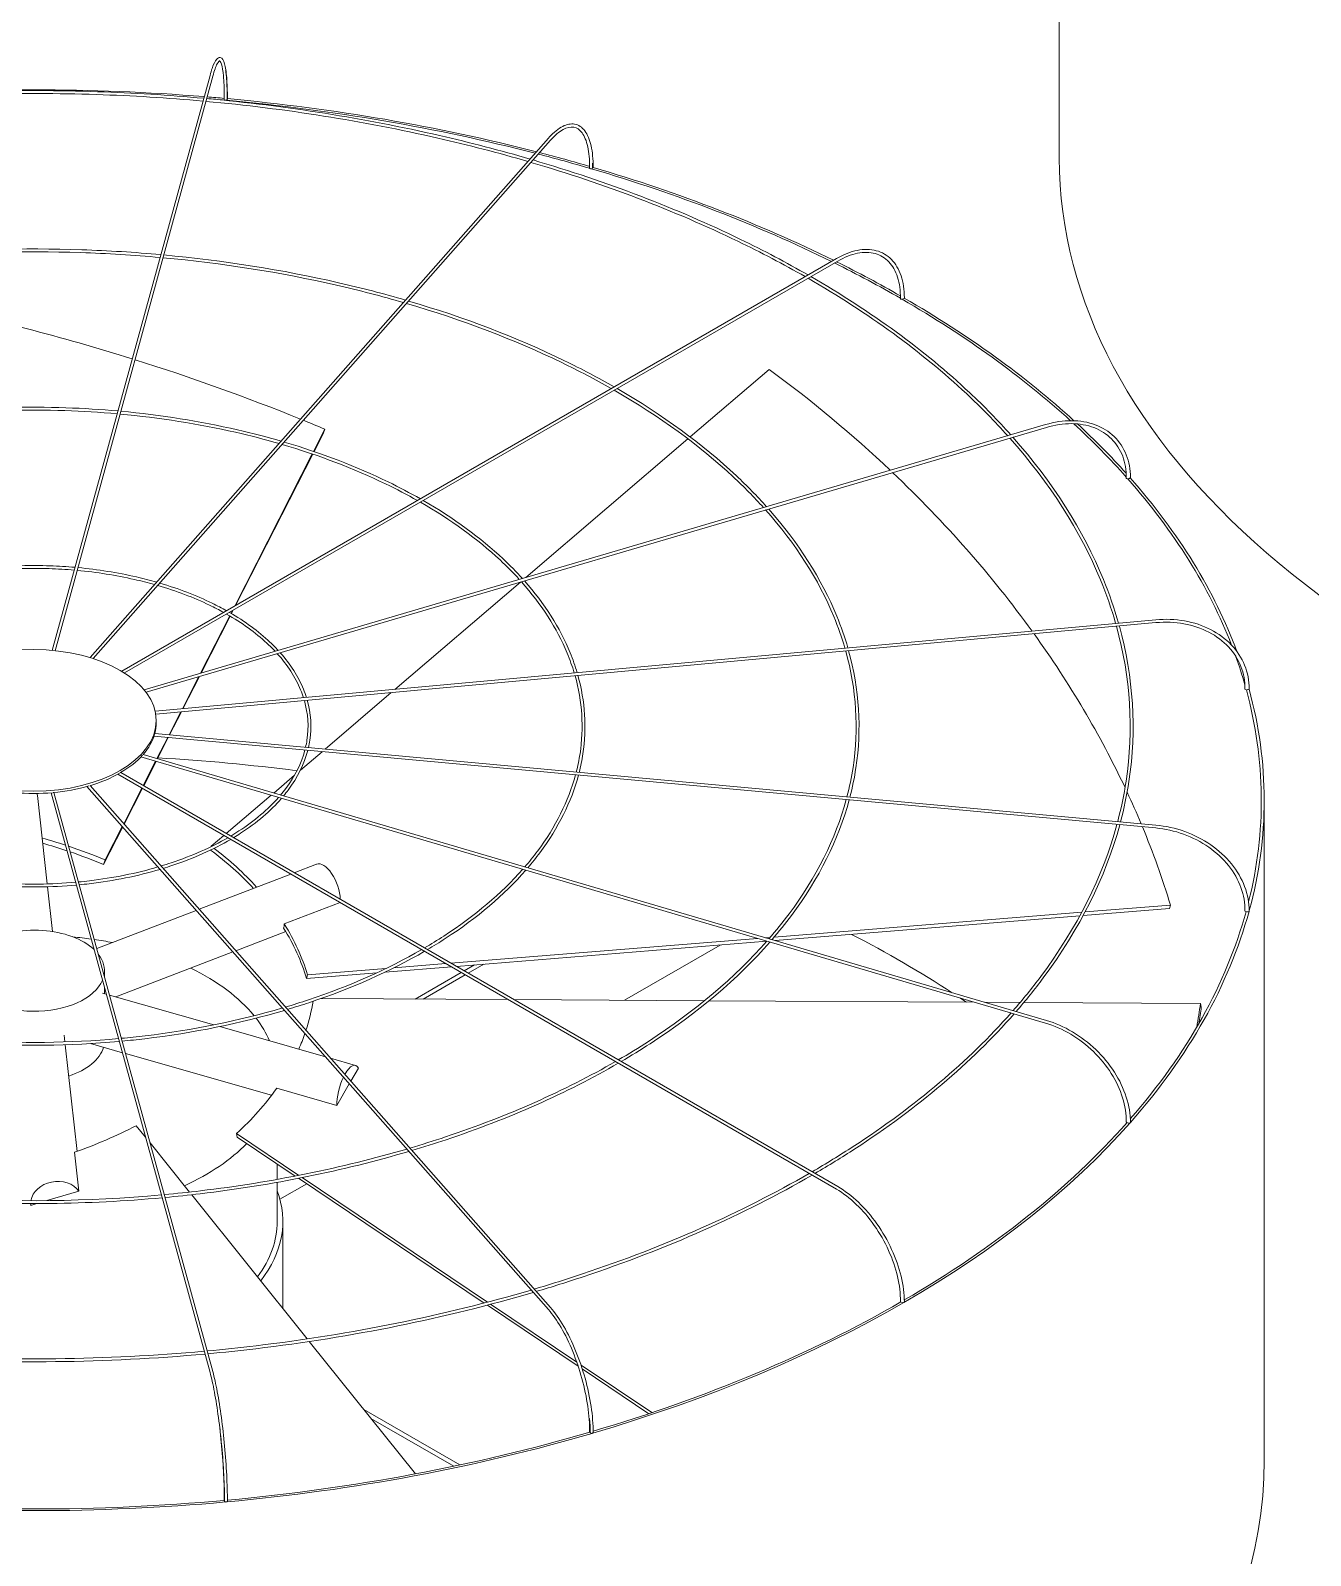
# Model space of a CAD drawing. Header units: millimetres. Extents: x -312439 to 477422, y -331570 to 212570.
# Drawn here: x 397963.4 to 398236.3, y 104924.5 to 105249.5 of the extents above; entities that cross this region are included whole.
import ezdxf

# ---------------------------------------------------------------- set-up
doc = ezdxf.new("R2010")
doc.units = ezdxf.units.MM

msp = doc.modelspace()

# ---------------------------------------------------------------- linework, layer by layer
at = {"color": 3, "linetype": 'Continuous', "lineweight": 0, "extrusion": (0, 0.816497, 0.57735)}
for p, q in [((398182.731, 105222.265), (398182.731, 105363.005)), ((398226.407, 104944.69), (398226.407, 105085.43))]:
    msp.add_line(p, q, dxfattribs=at)
at = {"color": 0, "linetype": 'Continuous', "lineweight": 0, "extrusion": (0, 0.816497, 0.57735)}
for p, q in [((398001.669, 105239.907), (397968.048, 105117.35)), ((398002.26, 105239.745), (397968.667, 105117.29)), ((398073.809, 105226.508), (397976.127, 105115.824)), ((398074.268, 105226.103), (397976.768, 105115.625)), ((398135.195, 105200.854), (397982.878, 105112.913)), ((398135.501, 105200.323), (397983.469, 105112.547)), ((398120.905, 105177.251), (398104.046, 105162.847)), ((397987.639, 105108.954), (398179.805, 105165.485)), ((397988.047, 105108.436), (398179.978, 105164.897)), ((398023.756, 105159.77), (398026.175, 105164.51)), ((398025.804, 105163.544), (398023.861, 105159.734)), ((398025.804, 105163.544), (398026.175, 105164.51)), ((398103.57, 105162.439), (398068.975, 105132.881)), ((398006.94, 105126.806), (398023.475, 105159.219)), ((398023.58, 105159.183), (398007.114, 105126.906)), ((398067.835, 105131.908), (398041.085, 105109.053)), ((397989.983, 105104.38), (398203.282, 105123.884)), ((397999.634, 105112.483), (398005.874, 105124.716)), ((398005.968, 105124.66), (397999.778, 105112.526)), ((398006.153, 105125.262), (398006.429, 105125.803)), ((398006.603, 105125.904), (398006.247, 105125.207)), ((398203.338, 105123.275), (397990.097, 105103.775)), ((397995.77, 105104.909), (397999.25, 105111.732)), ((397999.395, 105111.774), (397995.899, 105104.921)), ((398040.279, 105108.364), (398026.194, 105096.33)), ((397992.944, 105099.37), (397995.441, 105104.264)), ((397995.569, 105104.276), (397993.062, 105099.36)), ((397990.2, 105101.941), (397990.2, 105102.441)), ((398203.282, 105079.521), (397989.716, 105099.051)), ((397989.896, 105099.649), (398203.338, 105080.131)), ((397990.353, 105094.291), (397992.645, 105098.783)), ((397992.762, 105098.772), (397990.46, 105094.26)), ((398179.805, 105037.921), (397986.949, 105094.654)), ((398179.978, 105038.508), (397987.409, 105095.157)), ((398025.544, 105095.774), (398020.938, 105091.839)), ((398135.501, 105003.083), (397982.647, 105091.333)), ((397987.434, 105088.569), (397990.07, 105093.736)), ((397990.177, 105093.705), (397987.529, 105088.514)), ((397975.441, 105088.36), (398073.809, 104976.897)), ((397976.092, 105088.548), (398074.268, 104977.303)), ((398135.195, 105002.552), (397982.028, 105090.983)), ((397983.272, 105080.411), (397987.156, 105088.023)), ((397987.25, 105087.968), (397983.35, 105080.323)), ((398019.676, 105090.76), (398015.24, 105086.97)), ((397964.886, 105086.427), (397966.98, 105067.594)), ((397967.786, 105087.01), (398001.669, 104963.499)), ((397968.406, 105087.066), (398002.26, 104963.661)), ((398014.684, 105086.495), (398005.144, 105078.344)), ((397983.051, 105079.736), (397978.969, 105071.734)), ((397979.339, 105072.7), (397982.973, 105079.824)), ((398001.932, 105075.559), (398001.946, 105075.612)), ((398004.65, 105077.922), (398001.946, 105075.612)), ((397978.969, 105071.734), (397979.339, 105072.7)), ((398024.406, 105071.835), (398019.612, 105069.991)), ((398018.877, 105069.708), (397999.348, 105062.196)), ((397967.048, 105066.983), (397968.11, 105057.438)), ((397998.738, 105061.961), (397977.531, 105053.804)), ((398017.512, 105059.059), (398029.401, 105063.632)), ((398206.219, 105062.324), (398187.811, 105060.835)), ((398188.234, 105061.627), (398206.425, 105063.098)), ((398206.219, 105062.324), (398206.425, 105063.098)), ((398121.949, 105056.266), (398187.509, 105061.568)), ((398187.082, 105060.776), (398122.14, 105055.523)), ((398017.81, 105057.453), (398007.152, 105053.353)), ((398053.039, 105050.692), (398118.416, 105055.98)), ((398120.371, 105055.38), (398054.191, 105050.027)), ((398120.118, 105056.118), (398121.082, 105056.196)), ((398006.542, 105053.118), (397981.593, 105043.522)), ((398110.411, 105054.574), (398090.03, 105042.807)), ((397979.157, 105049.094), (397979.157, 105047.876)), ((398022.468, 105048.219), (398039.183, 105049.571)), ((398053.117, 105049.94), (398038.986, 105048.797)), ((398040.846, 105049.706), (398051.965, 105050.605)), ((398058.035, 105050.338), (398055.844, 105049.073)), ((398056.71, 105048.573), (398060.049, 105050.501)), ((397979.157, 105045.56), (397979.157, 105044.217)), ((398037.249, 105048.657), (398022.262, 105047.445)), ((398022.262, 105047.445), (398022.468, 105048.219)), ((398055.231, 105048.719), (398045.421, 105043.055)), ((398047.136, 105043.046), (398056.097, 105048.219)), ((397979.557, 105044.103), (397978.767, 105044.329)), ((398002.465, 105037.559), (397980.246, 105043.906)), ((398065.232, 105042.945), (398025.336, 105043.167)), ((398107.091, 105042.712), (398066.469, 105042.938)), ((398164.605, 105042.392), (398108.052, 105042.707)), ((398174.377, 105042.338), (398166.817, 105042.38)), ((398212.838, 105042.124), (398175.172, 105042.334)), ((398213.002, 105041.363), (398212.838, 105042.124)), ((398026.277, 105030.756), (398003.742, 105037.194)), ((397970.724, 105033.929), (397970.568, 105035.333)), ((397973.319, 105010.584), (397970.792, 105033.319)), ((397982.979, 105031.628), (397976.184, 105033.569)), ((398014.79, 105022.54), (397983.669, 105031.431)), ((398032.698, 105028.922), (398027.369, 105030.444)), ((398033.293, 105028.359), (398031.689, 105025.549)), ((398028.737, 105020.376), (398015.886, 105024.047)), ((398031.368, 105024.987), (398028.737, 105020.376)), ((397987.917, 105013.629), (397985.961, 105016.068)), ((398007.475, 105013.653), (398007.31, 105014.415)), ((398007.31, 105014.415), (398020.594, 105005.488)), ((398019.844, 105005.341), (398007.475, 105013.653)), ((397973.726, 105002.141), (397972.808, 105010.402)), ((397997.306, 105001.922), (397988.882, 105012.425)), ((398015.981, 105004.622), (398015.981, 105007.937)), ((398015.981, 104995.652), (398015.981, 105004)), ((398022.29, 105003.697), (398016.567, 105000.393)), ((398060.117, 104978.277), (398020.564, 105004.857)), ((398021.312, 105005.005), (398060.814, 104978.459)), ((397966.863, 105000.101), (397973.726, 105002.141)), ((398022.399, 104970.634), (397997.76, 105001.356)), ((397963.431, 104999.476), (397963.474, 104999.094)), ((397963.474, 104999.094), (397964.762, 104999.476)), ((398017.206, 104977.109), (398017.206, 104995.652)), ((398080.161, 104964.807), (398060.795, 104977.821)), ((398061.491, 104978.004), (398079.873, 104965.651)), ((398045.472, 104941.865), (398022.843, 104970.08)), ((398080.761, 104965.055), (398095.852, 104954.913)), ((398095.206, 104954.697), (398081.034, 104964.22)), ((398054.92, 104943.764), (398034.488, 104955.561)), ((398035.982, 104953.698), (398053.653, 104943.496))]:
    msp.add_line(p, q, dxfattribs=at)
at = {"color": 0, "linetype": 'Continuous', "lineweight": 0}
for centre, major_axis, ratio, start_param, end_param in [((397964.182, 105085.43), (-262.225, 0), 0.5773503, 4.5737285, 4.8518651), ((397964.182, 105085.43), (-261.613, 0), 0.5773503, 4.556469, 4.5713736), ((397964.182, 105085.43), (-262.225, 0), 0.5773503, 4.5571855, 4.5713361), ((398005.023, 105234.763), (0.306, -0.001), 0.5647458, 3.1415927, 4.5569919), ((398005.023, 105234.763), (0.306, -0.001), 0.5647458, 4.5569919, 6.1277883), ((397964.182, 105085.43), (-261.613, 0), 0.5773503, 4.2918428, 4.5551023), ((398005.07, 105234.937), (0.306, 0), 0.5773503, 5.7174869, 6.2831853), ((397964.182, 105085.43), (-262.225, 0), 0.5773503, 4.2917243, 4.5546375), ((397964.182, 105085.43), (-261.613, 0), 0.5773503, 4.242585, 4.2890574), ((397964.182, 105085.43), (-262.225, 0), 0.5773503, 4.2438111, 4.2889455), ((398082.913, 105220.151), (0.306, -0.003), 0.5659728, 3.1415927, 4.2460434), ((398082.913, 105220.151), (0.306, -0.003), 0.5659728, 4.2460434, 5.8168397), ((397964.182, 105085.43), (-261.613, 0), 0.5773503, 4.0051997, 4.2408431), ((398083.052, 105220.309), (0.306, 0), 0.5773503, 5.290332, 6.2831853), ((397964.182, 105085.43), (-262.225, 0), 0.5773503, 4.0050166, 4.2406095), ((397964.182, 105085.43), (-261.613, 0), 0.5773503, 3.9286416, 4.0018792), ((397964.182, 105085.43), (-262.225, 0), 0.5773503, 3.9309746, 4.001704), ((398149.17, 105192.358), (0.306, -0.004), 0.5683066, 3.1415927, 3.9346429), ((398149.17, 105192.358), (0.306, -0.004), 0.5683066, 3.9346429, 5.5054392), ((397964.182, 105085.43), (-261.613, 0), 0.5773503, 3.7066773, 3.9265771), ((398149.386, 105192.483), (-0.306, 0), 0.5773503, 1.8326303, 3.1415927), ((397964.182, 105085.43), (-262.225, 0), 0.5773503, 3.705131, 3.9265633), ((397964.552, 105043.714), (-236.033, 90.421), 0.5343599, 4.8289255, 5.0170065), ((397964.552, 105043.714), (-236.033, 90.421), 0.5343599, 4.6778989, 4.8264893), ((397964.387, 105043.522), (244.29, -64.884), 0.7560981, 0.9482496, 1.0897919), ((397964.552, 105043.714), (-236.033, 90.421), 0.5343599, 4.655659, 4.6753292), ((397964.182, 105085.43), (-261.613, 0), 0.5773503, 3.6151503, 3.7017035), ((397964.182, 105085.43), (-262.225, 0), 0.5773503, 3.6198551, 3.6998544), ((397964.387, 105043.522), (244.29, -64.884), 0.7560981, 0.7473423, 0.9452164), ((398197.308, 105154.105), (-0.306, 0.005), 0.5715189, 0, 0.4809344), ((398197.308, 105154.105), (-0.306, 0.005), 0.5715189, 0.4809344, 2.0517307), ((397964.182, 105085.43), (-261.613, 0), 0.5773503, 3.3623861, 3.6122993), ((398197.581, 105154.185), (-0.306, 0), 0.5773503, 1.5184711, 3.1415927), ((397964.182, 105085.43), (-262.225, 0), 0.5773503, 3.3525846, 3.6125039), ((397964.387, 105043.522), (244.29, -64.884), 0.7560981, 0.5676523, 0.7441319), ((397964.182, 105085.43), (-261.613, 0), 0.5773503, 3.3053341, 3.3466211), ((398222.616, 105109.135), (-0.306, 0.006), 0.5752952, 0, 0.1678974), ((398222.616, 105109.135), (-0.306, 0.006), 0.5752952, 0.1678974, 1.7386937), ((397964.182, 105085.43), (-261.613, 0), 0.5773503, 2.9976529, 3.2980059), ((398222.919, 105109.162), (-0.306, 0), 0.5773503, 1.2043118, 3.1415927), ((397964.182, 105085.43), (-262.225, 0), 0.5773503, 2.9856485, 3.2984345), ((397964.073, 105101.941), (-26.126, 0), 0.5773503, 2.9880814, 3.1415927), ((397964.073, 105101.941), (-26.126, 0), 0.5773503, 2.6739221, 2.9809447), ((397964.073, 105101.941), (-26.126, 0), 0.5773503, 2.3597628, 2.6667854), ((397964.182, 104944.19), (-261.613, 0), 0.5773503, 4.4965959, 4.611374), ((397964.073, 105101.941), (-26.126, 0), 0.5773503, 2.0456036, 2.3526262), ((397964.073, 105101.941), (-26.126, 0), 0.5773503, 1.7314443, 2.0384669), ((397964.073, 105101.941), (-26.126, 0), 0.5773503, 1.417285, 1.7243076), ((397959.393, 105085.816), (-5.494, -0.611), 0.8148193, 3.1415927, 3.239858), ((397964.387, 105043.522), (244.29, -64.884), 0.7560981, 0.5274276, 0.562586), ((397964.387, 105043.522), (244.29, -64.884), 0.7560981, 0.4379774, 0.5241031), ((397964.552, 105043.714), (56.639, -21.698), 0.5343599, 1.6636456, 1.7494756), ((397964.182, 105042.747), (-56.639, 21.698), 0.5343599, 4.7930664, 4.8825345), ((397964.552, 105043.714), (56.639, -21.698), 0.5343599, 1.5140664, 1.6514841), ((397964.182, 105042.747), (58.621, -15.57), 0.7560981, 0.8715668, 1.0888975), ((397964.387, 105043.522), (58.621, -15.57), 0.7560981, 1.0889957, 1.0897919), ((397964.387, 105043.522), (58.621, -15.57), 0.7560981, 0.8588781, 1.0770864), ((397964.182, 105042.747), (-56.639, 21.698), 0.5343599, 4.655659, 4.78086), ((398026.391, 105066.676), (-1.984, 5.159), 0.4527097, 4.0715694, 6.2831853), ((398222.616, 105061.851), (-0.306, 0.006), 0.5792658, 0, 1.4246091), ((398222.919, 105061.823), (-0.306, 0), 0.5773503, 0.8901525, 3.1415927), ((397964.387, 105043.522), (58.621, -15.57), 0.7560981, 0.4379774, 0.6748983), ((397964.182, 105085.43), (-261.613, 0), 0.5773503, 2.6753447, 2.9836943), ((397964.182, 105085.43), (-262.225, 0), 0.5773503, 2.6707914, 2.9843582), ((397964.182, 105049.094), (-14.976, 0), 0.5773503, 3.6916997, 5.4977871), ((397964.182, 105026.782), (-51.8, 0), 0.5773503, 4.4755897, 4.5522282), ((397964.182, 105026.782), (-51.8, 0), 0.5773503, 4.3841689, 4.46244), ((397964.182, 105042.747), (58.621, -15.57), 0.7560981, 0.4379774, 0.6726233), ((397964.182, 104944.19), (-261.613, 0), 0.5773503, 3.867145, 3.9833748), ((397964.182, 105049.094), (-14.976, 0), 0.5773503, 3.0357663, 3.5615783), ((397964.182, 105026.782), (-51.8, 0), 0.5773503, 3.5810046, 4.0125195), ((397964.182, 105049.094), (-14.976, 0), 0.5773503, 0.1968015, 2.9056449), ((397964.017, 105043.508), (59.282, 12.821), 0.7719474, 5.8595474, 5.99043), ((397964.182, 104944.19), (-261.613, 0), 0.5773503, 3.8494737, 3.8569689), ((397964.017, 105043.508), (247.048, 53.431), 0.7719474, 5.9775334, 6.0030301), ((397964.182, 105042.747), (247.048, 53.431), 0.7719474, 5.9850347, 6.0030301), ((397964.182, 105026.782), (-51.8, 0), 0.5773503, 3.3906549, 3.5616615), ((397964.182, 105034.187), (-14.976, 0), 0.5773503, 2.0838772, 2.9778132), ((397964.017, 105043.508), (59.282, 12.821), 0.7719474, 5.7736505, 5.8452628), ((398031.18, 105023.607), (1.518, 5.315), 0.3621096, 5.9116388, 7.2697762), ((398031.18, 105023.607), (1.518, 5.315), 0.3621096, 1.1204156, 2.3231422), ((397964.017, 105043.508), (59.282, 12.821), 0.7719474, 5.3512156, 5.5881365), ((397964.182, 105085.43), (-262.225, 0), 0.5773503, 2.0421116, 2.6702774), ((397964.182, 105085.43), (-261.613, 0), 0.5773503, 2.358999, 2.669365), ((398197.308, 105016.881), (-0.306, 0.005), 0.5830421, 0, 1.1094484), ((398197.581, 105016.801), (-0.306, 0), 0.5773503, 0.5759933, 3.1415927), ((397963.811, 105043.686), (-56.425, -22.248), 0.5660586, 1.5074553, 1.7443762), ((397964.182, 105026.782), (-51.8, 0), 0.5773503, 2.2375498, 2.6358707), ((397968.97, 104999.678), (5.494, 0.611), 0.8148193, 0.440938, 2.9148909), ((397964.182, 104995.652), (-53.025, 0), 0.5773503, 2.7158894, 3.3569527), ((397968.97, 104999.678), (5.494, 0.611), 0.8148193, 3.0505707, 3.1356266), ((397964.182, 104995.652), (-51.8, 0), 0.5773503, 2.7364581, 3.1415927), ((397964.182, 105085.43), (-261.613, 0), 0.5773503, 2.0437737, 2.355024), ((398149.17, 104978.627), (-0.306, 0.004), 0.5862544, 0, 0.7932918), ((398149.386, 104978.502), (-0.306, 0), 0.5773503, 0.261834, 3.1415927), ((397964.182, 105085.43), (-262.225, 0), 0.5773503, 1.7280308, 2.0415976), ((397964.182, 105085.43), (-261.613, 0), 0.5773503, 1.7289191, 2.0406845), ((398082.913, 104950.834), (-0.306, 0.003), 0.5885883, 0, 0.4763277), ((398083.052, 104950.677), (-0.306, 0), 0.5773503, 0, 3.1415927), ((397964.182, 105085.43), (-262.225, 0), 0.5773503, 1.4139544, 1.727034), ((397964.182, 105085.43), (-261.613, 0), 0.5773503, 1.41439, 1.726367), ((398005.023, 104936.223), (-0.306, 0.001), 0.5898153, 0, 0.1588369), ((398005.07, 104936.048), (-0.306, 0), 0.5773503, 0, 3.1415927)]:
    msp.add_ellipse(centre, major_axis=major_axis, ratio=ratio, start_param=start_param, end_param=end_param, dxfattribs=at)
at = {"color": 3, "linetype": 'Continuous', "lineweight": 0}
for centre, start_param, end_param in [((398444.956, 105222.265), 0, 2.3561945), ((397964.182, 104944.69), 0, 2.3561945), ((397964.182, 104944.69), 2.3561945, 3.1415927)]:
    msp.add_ellipse(centre, major_axis=(-262.225, 0), ratio=0.5773503, start_param=start_param, end_param=end_param, dxfattribs=at)
at = {"color": 0, "linetype": 'Continuous', "lineweight": 0}
msp.add_ellipse((397964.073, 105102.441), major_axis=(-26.126, 0), ratio=0.5773503, dxfattribs=at)
for points, knots in [([(398005.377, 105234.937), (398005.377, 105236.641), (398005.325, 105238.158), (398005.122, 105240.676), (398004.973, 105241.676), (398004.571, 105243.097), (398004.345, 105243.613), (398003.56, 105243.728), (398003.312, 105243.581), (398002.761, 105242.995), (398002.453, 105242.341), (398001.974, 105240.959), (398001.821, 105240.461), (398001.669, 105239.907)], [4.712389, 4.712389, 4.712389, 4.712389, 5.0265482, 5.0265482, 5.3407075, 5.3407075, 5.6548668, 5.6548668, 5.8236028, 5.8236028, 6.1377621, 6.1377621, 6.2831853, 6.2831853, 6.2831853, 6.2831853]), ([(398002.26, 105239.745), (398002.578, 105240.905), (398002.897, 105241.797), (398003.454, 105242.878), (398003.703, 105243.028), (398003.729, 105243.028), (398003.934, 105242.879), (398004.287, 105241.714), (398004.431, 105240.864), (398004.641, 105238.621), (398004.704, 105237.191), (398004.717, 105235.302), (398004.717, 105235.035), (398004.716, 105234.764)], [0, 0, 0, 0, 0.3152669, 0.3152669, 0.6094726, 0.6094726, 0.9267406, 0.9267406, 1.2208373, 1.2208373, 1.5356304, 1.5356304, 1.5863402, 1.5863402, 1.5863402, 1.5863402]), ([(398004.995, 105241.073), (398005.004, 105241.012), (398005.013, 105240.951), (398005.165, 105239.864), (398005.259, 105238.56), (398005.322, 105236.323), (398005.331, 105235.563), (398005.329, 105234.762)], [1.10131175, 1.10131175, 1.10131175, 1.10131175, 1.12076762, 1.12076762, 1.43803566, 1.43803566, 1.5863026, 1.5863026, 1.5863026, 1.5863026]), ([(398000.331, 105235.027), (397992.836, 105235.705), (397985.284, 105236.172), (397961.056, 105236.988), (397944.298, 105236.518), (397927.816, 105235.027)], [5.342386, 5.342386, 5.342386, 5.342386, 5.43953692, 5.43953692, 5.65318828, 5.65318828, 5.65318828, 5.65318828]), ([(398000.166, 105234.427), (397992.648, 105235.105), (397985.072, 105235.571), (397960.954, 105236.37), (397944.331, 105235.901), (397927.981, 105234.427)], [5.34285963, 5.34285963, 5.34285963, 5.34285963, 5.44045758, 5.44045758, 5.65271466, 5.65271466, 5.65271466, 5.65271466]), ([(398069.445, 105221.564), (398063.168, 105223.393), (398056.747, 105225.059), (398034.297, 105230.193), (398017.69, 105232.82), (398000.786, 105234.371)], [5.03043397, 5.03043397, 5.03043397, 5.03043397, 5.12064091, 5.12064091, 5.34017784, 5.34017784, 5.34017784, 5.34017784]), ([(398069.893, 105222.072), (398063.605, 105223.91), (398057.174, 105225.584), (398034.635, 105230.758), (398017.942, 105233.407), (398000.95, 105234.97)], [5.02911205, 5.02911205, 5.02911205, 5.02911205, 5.11935362, 5.11935362, 5.33970837, 5.33970837, 5.33970837, 5.33970837]), ([(398083.358, 105220.309), (398083.358, 105222.024), (398083.207, 105223.573), (398082.611, 105226.199), (398082.166, 105227.277), (398080.985, 105228.862), (398080.236, 105229.368), (398078.596, 105229.652), (398077.737, 105229.479), (398075.923, 105228.559), (398074.959, 105227.773), (398073.935, 105226.65), (398073.872, 105226.58), (398073.809, 105226.508)], [4.712389, 4.712389, 4.712389, 4.712389, 5.0265482, 5.0265482, 5.3407075, 5.3407075, 5.6548668, 5.6548668, 5.9484515, 5.9484515, 6.2626108, 6.2626108, 6.2831853, 6.2831853, 6.2831853, 6.2831853]), ([(398074.268, 105226.103), (398075.182, 105227.139), (398076.09, 105227.905), (398077.773, 105228.827), (398078.539, 105228.983), (398079.88, 105228.748), (398080.477, 105228.354), (398081.505, 105226.955), (398081.921, 105225.951), (398082.473, 105223.447), (398082.613, 105221.957), (398082.607, 105220.25), (398082.607, 105220.202), (398082.606, 105220.154)], [0, 0, 0, 0, 0.3146448, 0.3146448, 0.6289116, 0.6289116, 0.9461796, 0.9461796, 1.2634477, 1.2634477, 1.5772832, 1.5772832, 1.5863402, 1.5863402, 1.5863402, 1.5863402]), ([(398128.546, 105197.015), (398123.943, 105199.644), (398119.151, 105202.162), (398100.653, 105211.102), (398085.83, 105216.754), (398070.095, 105221.374)], [4.71777189, 4.71777189, 4.71777189, 4.71777189, 4.80086127, 4.80086127, 5.02732174, 5.02732174, 5.02732174, 5.02732174]), ([(398129.16, 105197.369), (398124.545, 105200.014), (398119.741, 105202.549), (398101.191, 105211.544), (398086.325, 105217.232), (398070.542, 105221.881)], [4.71590946, 4.71590946, 4.71590946, 4.71590946, 4.79913358, 4.79913358, 5.02600568, 5.02600568, 5.02600568, 5.02600568]), ([(398083.209, 105221.163), (398083.215, 105220.959), (398083.218, 105220.752), (398083.22, 105220.413), (398083.22, 105220.282), (398083.219, 105220.15)], [7.805980691, 7.805980691, 7.805980691, 7.805980691, 7.845140151, 7.845140151, 7.869416781, 7.869416781, 7.869416781, 7.869416781]), ([(397991.188, 105201.699), (397985.604, 105202.202), (397979.978, 105202.55), (397961.861, 105203.161), (397949.307, 105202.812), (397936.959, 105201.699)], [5.34296141, 5.34296141, 5.34296141, 5.34296141, 5.43938168, 5.43938168, 5.65261288, 5.65261288, 5.65261288, 5.65261288]), ([(397991.023, 105201.099), (397985.416, 105201.602), (397979.766, 105201.948), (397961.758, 105202.543), (397949.34, 105202.195), (397937.124, 105201.099)], [5.34359392, 5.34359392, 5.34359392, 5.34359392, 5.44060854, 5.44060854, 5.65198037, 5.65198037, 5.65198037, 5.65198037]), ([(398043.36, 105192.007), (398038.697, 105193.367), (398033.929, 105194.607), (398017.078, 105198.477), (398004.555, 105200.467), (397991.807, 105201.642)], [5.03001504, 5.03001504, 5.03001504, 5.03001504, 5.11913743, 5.11913743, 5.33939405, 5.33939405, 5.33939405, 5.33939405]), ([(398149.693, 105192.483), (398149.693, 105194.208), (398149.456, 105195.804), (398148.523, 105198.583), (398147.824, 105199.767), (398146.026, 105201.587), (398144.927, 105202.223), (398142.459, 105202.874), (398141.093, 105202.891), (398138.228, 105202.322), (398136.729, 105201.734), (398135.221, 105200.869), (398135.208, 105200.861), (398135.195, 105200.854)], [3.1415927, 3.1415927, 3.1415927, 3.1415927, 3.4557519, 3.4557519, 3.7699112, 3.7699112, 4.0826965, 4.0826965, 4.3954482, 4.3954482, 4.7096075, 4.7096075, 4.712389, 4.712389, 4.712389, 4.712389]), ([(398135.501, 105200.323), (398136.939, 105201.153), (398138.37, 105201.714), (398141.07, 105202.249), (398142.336, 105202.224), (398144.588, 105201.61), (398145.574, 105201.023), (398147.197, 105199.329), (398147.833, 105198.221), (398148.678, 105195.573), (398148.886, 105194.036), (398148.864, 105192.362)], [1.5707963, 1.5707963, 1.5707963, 1.5707963, 1.8880644, 1.8880644, 2.2053324, 2.2053324, 2.5226004, 2.5226004, 2.8398685, 2.8398685, 3.1571365, 3.1571365, 3.1571365, 3.1571365]), ([(398042.912, 105191.499), (398038.259, 105192.851), (398033.501, 105194.082), (398016.74, 105197.913), (398004.303, 105199.88), (397991.643, 105201.043)], [5.03177949, 5.03177949, 5.03177949, 5.03177949, 5.12085286, 5.12085286, 5.34001919, 5.34001919, 5.34001919, 5.34001919]), ([(398171.738, 105163.112), (398169.001, 105166.165), (398166.062, 105169.158), (398153.381, 105180.993), (398142.023, 105189.261), (398129.16, 105196.662)], [4.40451603, 4.40451603, 4.40451603, 4.40451603, 4.48100319, 4.48100319, 4.71406654, 4.71406654, 4.71406654, 4.71406654]), ([(398172.388, 105163.303), (398169.656, 105166.365), (398166.722, 105169.366), (398154.032, 105181.262), (398142.656, 105189.576), (398129.773, 105197.016)], [4.40270972, 4.40270972, 4.40270972, 4.40270972, 4.47899466, 4.47899466, 4.71221436, 4.71221436, 4.71221436, 4.71221436]), ([(398087.836, 105173.511), (398084.432, 105175.458), (398080.89, 105177.324), (398067.03, 105184.05), (398055.864, 105188.323), (398044.009, 105191.817)], [4.71715813, 4.71715813, 4.71715813, 4.71715813, 4.79884427, 4.79884427, 5.02587671, 5.02587671, 5.02587671, 5.02587671]), ([(398087.222, 105173.156), (398083.829, 105175.087), (398080.3, 105176.937), (398066.492, 105183.607), (398055.369, 105187.846), (398043.562, 105191.31)], [4.7196458, 4.7196458, 4.7196458, 4.7196458, 4.80114658, 4.80114658, 5.02763075, 5.02763075, 5.02763075, 5.02763075]), ([(398119.67, 105147.795), (398117.66, 105150.026), (398115.505, 105152.214), (398106.038, 105161.042), (398097.504, 105167.249), (398087.837, 105172.804)], [4.40671458, 4.40671458, 4.40671458, 4.40671458, 4.48133637, 4.48133637, 4.71470569, 4.71470569, 4.71470569, 4.71470569]), ([(398120.322, 105147.986), (398118.315, 105150.226), (398116.165, 105152.422), (398106.69, 105161.312), (398098.137, 105167.564), (398088.45, 105173.158)], [4.40429576, 4.40429576, 4.40429576, 4.40429576, 4.47865981, 4.47865981, 4.7122362, 4.7122362, 4.7122362, 4.7122362]), ([(397982.048, 105168.382), (397978.374, 105168.711), (397974.674, 105168.938), (397962.664, 105169.346), (397954.314, 105169.117), (397946.099, 105168.382)], [5.34408303, 5.34408303, 5.34408303, 5.34408303, 5.43906993, 5.43906993, 5.65149126, 5.65149126, 5.65149126, 5.65149126]), ([(397981.883, 105167.782), (397978.186, 105168.11), (397974.462, 105168.337), (397962.562, 105168.728), (397954.347, 105168.5), (397946.263, 105167.782)], [5.34503474, 5.34503474, 5.34503474, 5.34503474, 5.44090812, 5.44090812, 5.65053954, 5.65053954, 5.65053954, 5.65053954]), ([(398016.387, 105161.443), (398013.356, 105162.318), (398010.258, 105163.116), (397999.184, 105165.644), (397990.918, 105166.951), (397982.503, 105167.726)], [5.03439168, 5.03439168, 5.03439168, 5.03439168, 5.12127422, 5.12127422, 5.3396756, 5.3396756, 5.3396756, 5.3396756]), ([(398016.835, 105161.951), (398013.794, 105162.834), (398010.686, 105163.641), (397999.522, 105166.209), (397991.17, 105167.538), (397982.667, 105168.326)], [5.03173968, 5.03173968, 5.03173968, 5.03173968, 5.11870396, 5.11870396, 5.33874043, 5.33874043, 5.33874043, 5.33874043]), ([(398197.888, 105154.185), (398197.888, 105155.917), (398197.588, 105157.567), (398196.412, 105160.537), (398195.536, 105161.856), (398193.295, 105164.023), (398191.932, 105164.87), (398188.86, 105166.012), (398187.153, 105166.306), (398183.565, 105166.319), (398181.684, 105166.038), (398179.805, 105165.485)], [4.712389, 4.712389, 4.712389, 4.712389, 5.0265482, 5.0265482, 5.3407075, 5.3407075, 5.6548668, 5.6548668, 5.969026, 5.969026, 6.2831853, 6.2831853, 6.2831853, 6.2831853]), ([(398194.739, 105123.103), (398193.852, 105126.212), (398192.775, 105129.303), (398187.197, 105142.84), (398180.695, 105153.016), (398172.189, 105162.606)], [4.09036759, 4.09036759, 4.09036759, 4.09036759, 4.16055829, 4.16055829, 4.40029723, 4.40029723, 4.40029723, 4.40029723]), ([(398195.36, 105123.16), (398194.474, 105126.279), (398193.399, 105129.38), (398187.827, 105142.97), (398181.33, 105153.18), (398172.837, 105162.797)], [4.08953528, 4.08953528, 4.08953528, 4.08953528, 4.15944113, 4.15944113, 4.39851052, 4.39851052, 4.39851052, 4.39851052]), ([(398179.978, 105164.897), (398181.794, 105165.432), (398183.607, 105165.699), (398187.041, 105165.675), (398188.663, 105165.386), (398191.555, 105164.285), (398192.826, 105163.476), (398194.9, 105161.417), (398195.705, 105160.169), (398196.77, 105157.345), (398197.03, 105155.771), (398197.002, 105154.11)], [0, 0, 0, 0, 0.317268, 0.317268, 0.6345361, 0.6345361, 0.9518041, 0.9518041, 1.2690722, 1.2690722, 1.5863402, 1.5863402, 1.5863402, 1.5863402]), ([(398045.907, 105149.303), (398043.722, 105150.537), (398041.453, 105151.722), (398032.333, 105156.122), (398024.913, 105158.946), (398017.037, 105161.254)], [4.72327264, 4.72327264, 4.72327264, 4.72327264, 4.80171455, 4.80171455, 5.02817129, 5.02817129, 5.02817129, 5.02817129]), ([(398046.522, 105149.658), (398044.325, 105150.909), (398042.043, 105152.109), (398032.871, 105156.565), (398025.408, 105159.424), (398017.484, 105161.761)], [4.71952861, 4.71952861, 4.71952861, 4.71952861, 4.7982649, 4.7982649, 5.02554265, 5.02554265, 5.02554265, 5.02554265]), ([(398067.61, 105132.48), (398066.324, 105133.892), (398064.951, 105135.278), (398058.698, 105141.101), (398052.99, 105145.245), (398046.524, 105148.952)], [4.41096312, 4.41096312, 4.41096312, 4.41096312, 4.4820009, 4.4820009, 4.71586354, 4.71586354, 4.71586354, 4.71586354]), ([(398068.263, 105132.672), (398066.98, 105134.093), (398065.612, 105135.487), (398059.35, 105141.37), (398053.623, 105145.559), (398047.137, 105149.306)], [4.40730528, 4.40730528, 4.40730528, 4.40730528, 4.47799052, 4.47799052, 4.71216027, 4.71216027, 4.71216027, 4.71216027]), ([(398137.028, 105117.826), (398136.373, 105120.088), (398135.585, 105122.337), (398131.42, 105132.436), (398126.527, 105140.083), (398120.123, 105147.289)], [4.09258463, 4.09258463, 4.09258463, 4.09258463, 4.16074385, 4.16074385, 4.40108815, 4.40108815, 4.40108815, 4.40108815]), ([(398137.649, 105117.883), (398136.996, 105120.155), (398136.21, 105122.413), (398132.05, 105132.566), (398127.162, 105140.248), (398120.772, 105147.48)], [4.09145544, 4.09145544, 4.09145544, 4.09145544, 4.15925512, 4.15925512, 4.39870409, 4.39870409, 4.39870409, 4.39870409]), ([(397972.908, 105135.065), (397971.145, 105135.219), (397969.37, 105135.327), (397963.468, 105135.531), (397959.321, 105135.422), (397955.239, 105135.065)], [5.34742678, 5.34742678, 5.34742678, 5.34742678, 5.43812478, 5.43812478, 5.64814751, 5.64814751, 5.64814751, 5.64814751]), ([(397972.743, 105134.464), (397970.957, 105134.619), (397969.158, 105134.725), (397963.366, 105134.913), (397959.354, 105134.806), (397955.403, 105134.464)], [5.34934775, 5.34934775, 5.34934775, 5.34934775, 5.44178794, 5.44178794, 5.64622654, 5.64622654, 5.64622654, 5.64622654]), ([(397989.861, 105131.386), (397988.453, 105131.784), (397987.016, 105132.15), (397981.629, 105133.375), (397977.533, 105134.023), (397973.363, 105134.409)], [5.04221465, 5.04221465, 5.04221465, 5.04221465, 5.12251796, 5.12251796, 5.33864709, 5.33864709, 5.33864709, 5.33864709]), ([(397990.31, 105131.895), (397988.891, 105132.301), (397987.444, 105132.675), (397981.967, 105133.94), (397977.785, 105134.61), (397973.528, 105135.009)], [5.03687901, 5.03687901, 5.03687901, 5.03687901, 5.11739529, 5.11739529, 5.33679188, 5.33679188, 5.33679188, 5.33679188]), ([(398004.589, 105125.448), (398003.614, 105125.987), (398002.606, 105126.507), (397998.175, 105128.637), (397994.458, 105130.047), (397990.512, 105131.199)], [4.73414686, 4.73414686, 4.73414686, 4.73414686, 4.80339703, 4.80339703, 5.02979007, 5.02979007, 5.02979007, 5.02979007]), ([(398005.207, 105125.805), (398004.219, 105126.36), (398003.197, 105126.894), (397998.713, 105129.08), (397994.953, 105130.525), (397990.96, 105131.705)], [4.72658474, 4.72658474, 4.72658474, 4.72658474, 4.79652126, 4.79652126, 5.0245472, 5.0245472, 5.0245472, 5.0245472]), ([(398079.319, 105112.549), (398078.897, 105113.967), (398078.397, 105115.378), (398075.645, 105122.041), (398072.363, 105127.156), (398068.065, 105131.975)], [4.09685918, 4.09685918, 4.09685918, 4.09685918, 4.16111414, 4.16111414, 4.40251946, 4.40251946, 4.40251946, 4.40251946]), ([(398079.94, 105112.606), (398079.52, 105114.034), (398079.022, 105115.455), (398076.275, 105122.171), (398072.998, 105127.32), (398068.714, 105132.166)], [4.09510983, 4.09510983, 4.09510983, 4.09510983, 4.15888353, 4.15888353, 4.39893942, 4.39893942, 4.39893942, 4.39893942]), ([(398015.544, 105117.163), (398014.986, 105117.757), (398014.397, 105118.342), (398011.359, 105121.159), (398008.477, 105123.24), (398005.21, 105125.1)], [4.42373247, 4.42373247, 4.42373247, 4.42373247, 4.48397953, 4.48397953, 4.71933502, 4.71933502, 4.71933502, 4.71933502]), ([(398016.201, 105117.357), (398015.645, 105117.959), (398015.059, 105118.551), (398012.01, 105121.429), (398009.11, 105123.555), (398005.824, 105125.454)], [4.41624247, 4.41624247, 4.41624247, 4.41624247, 4.47598634, 4.47598634, 4.71193426, 4.71193426, 4.71193426, 4.71193426]), ([(398223.225, 105109.162), (398223.225, 105110.899), (398222.892, 105112.606), (398221.593, 105115.793), (398220.628, 105117.27), (398218.163, 105119.849), (398216.665, 105120.95), (398213.285, 105122.671), (398211.404, 105123.291), (398207.442, 105123.993), (398205.362, 105124.075), (398203.282, 105123.884)], [4.712389, 4.712389, 4.712389, 4.712389, 5.0265482, 5.0265482, 5.3407075, 5.3407075, 5.6548668, 5.6548668, 5.969026, 5.969026, 6.2831853, 6.2831853, 6.2831853, 6.2831853]), ([(398195.171, 105080.878), (398195.926, 105083.734), (398196.523, 105086.604), (398198.624, 105100.482), (398197.934, 105111.598), (398194.908, 105122.504)], [3.77541609, 3.77541609, 3.77541609, 3.77541609, 3.83978539, 3.83978539, 4.08585643, 4.08585643, 4.08585643, 4.08585643]), ([(398195.789, 105080.822), (398196.543, 105083.684), (398197.138, 105086.562), (398199.235, 105100.477), (398198.546, 105111.628), (398195.528, 105122.56)], [3.77616248, 3.77616248, 3.77616248, 3.77616248, 3.84020832, 3.84020832, 4.08505688, 4.08505688, 4.08505688, 4.08505688]), ([(398203.338, 105123.275), (398205.353, 105123.459), (398207.368, 105123.376), (398211.191, 105122.688), (398213, 105122.082), (398216.231, 105120.412), (398217.653, 105119.347), (398219.972, 105116.868), (398220.869, 105115.455), (398222.053, 105112.416), (398222.341, 105110.792), (398222.31, 105109.14)], [6.2831853, 6.2831853, 6.2831853, 6.2831853, 6.6004533, 6.6004533, 6.9177214, 6.9177214, 7.2349894, 7.2349894, 7.5522575, 7.5522575, 7.8695255, 7.8695255, 7.8695255, 7.8695255]), ([(398137.466, 105086.155), (398138.008, 105088.229), (398138.437, 105090.312), (398140.007, 105100.671), (398139.484, 105109.028), (398137.198, 105117.227)], [3.77736844, 3.77736844, 3.77736844, 3.77736844, 3.83971259, 3.83971259, 4.08656564, 4.08656564, 4.08656564, 4.08656564]), ([(398138.084, 105086.098), (398138.624, 105088.179), (398139.052, 105090.27), (398140.618, 105100.666), (398140.096, 105109.058), (398137.818, 105117.283)], [3.77834287, 3.77834287, 3.77834287, 3.77834287, 3.84027623, 3.84027623, 4.08549455, 4.08549455, 4.08549455, 4.08549455]), ([(398021.603, 105107.271), (398021.418, 105107.847), (398021.208, 105108.42), (398019.869, 105111.645), (398018.199, 105114.228), (398016.006, 105116.661)], [4.10975269, 4.10975269, 4.10975269, 4.10975269, 4.16221832, 4.16221832, 4.40682155, 4.40682155, 4.40682155, 4.40682155]), ([(398022.227, 105107.328), (398022.044, 105107.914), (398021.834, 105108.496), (398020.499, 105111.775), (398018.835, 105114.393), (398016.656, 105116.852)], [4.10592526, 4.10592526, 4.10592526, 4.10592526, 4.15777238, 4.15777238, 4.39963811, 4.39963811, 4.39963811, 4.39963811]), ([(398079.757, 105091.432), (398080.087, 105092.727), (398080.351, 105094.027), (398081.389, 105100.867), (398081.034, 105106.461), (398079.492, 105111.95)], [3.78111281, 3.78111281, 3.78111281, 3.78111281, 3.83956511, 3.83956511, 4.08781837, 4.08781837, 4.08781837, 4.08781837]), ([(398080.375, 105091.375), (398080.703, 105092.677), (398080.966, 105093.985), (398082, 105100.863), (398081.646, 105106.492), (398080.112, 105112.006)], [3.78251471, 3.78251471, 3.78251471, 3.78251471, 3.8404098, 3.8404098, 4.0861992, 4.0861992, 4.0861992, 4.0861992]), ([(398022.044, 105096.709), (398022.165, 105097.225), (398022.265, 105097.743), (398022.772, 105101.064), (398022.584, 105103.895), (398021.785, 105106.673)], [3.79241111, 3.79241111, 3.79241111, 3.79241111, 3.83910744, 3.83910744, 4.09159713, 4.09159713, 4.09159713, 4.09159713]), ([(398022.66, 105096.653), (398022.78, 105097.176), (398022.879, 105097.701), (398023.382, 105101.059), (398023.196, 105103.925), (398022.405, 105106.729)], [3.79485754, 3.79485754, 3.79485754, 3.79485754, 3.8407928, 3.8407928, 4.08828416, 4.08828416, 4.08828416, 4.08828416]), ([(398016.712, 105086.537), (398017.093, 105086.989), (398017.456, 105087.446), (398019.766, 105090.531), (398021.143, 105093.294), (398021.893, 105096.108)], [3.47410339, 3.47410339, 3.47410339, 3.47410339, 3.51894345, 3.51894345, 3.77424927, 3.77424927, 3.77424927, 3.77424927]), ([(398017.352, 105086.349), (398017.696, 105086.763), (398018.025, 105087.182), (398020.343, 105090.296), (398021.751, 105093.143), (398022.512, 105096.052)], [3.48078418, 3.48078418, 3.48078418, 3.48078418, 3.52099532, 3.52099532, 3.77722211, 3.77722211, 3.77722211, 3.77722211]), ([(398068.774, 105071.222), (398069.72, 105072.319), (398070.614, 105073.43), (398075.346, 105079.759), (398078.088, 105085.242), (398079.6, 105090.831)], [3.46491265, 3.46491265, 3.46491265, 3.46491265, 3.51947788, 3.51947788, 3.77207122, 3.77207122, 3.77207122, 3.77207122]), ([(398069.418, 105071.032), (398070.325, 105072.092), (398071.183, 105073.166), (398075.924, 105079.524), (398078.697, 105085.09), (398080.219, 105090.775)], [3.46836695, 3.46836695, 3.46836695, 3.46836695, 3.52050672, 3.52050672, 3.77360482, 3.77360482, 3.77360482, 3.77360482]), ([(398006.087, 105077.8), (398006.683, 105078.154), (398007.266, 105078.515), (398011.167, 105081.046), (398014.011, 105083.455), (398016.273, 105086.028)], [3.15594616, 3.15594616, 3.15594616, 3.15594616, 3.1998122, 3.1998122, 3.45718678, 3.45718678, 3.45718678, 3.45718678]), ([(398006.695, 105077.449), (398007.199, 105077.753), (398007.695, 105078.063), (398011.64, 105080.625), (398014.587, 105083.139), (398016.92, 105085.838)], [3.16311142, 3.16311142, 3.16311142, 3.16311142, 3.20013863, 3.20013863, 3.46418527, 3.46418527, 3.46418527, 3.46418527]), ([(398120.833, 105055.907), (398122.346, 105057.648), (398123.772, 105059.414), (398130.926, 105068.987), (398135.033, 105077.19), (398137.306, 105085.554)], [3.46185589, 3.46185589, 3.46185589, 3.46185589, 3.51965328, 3.51965328, 3.77134922, 3.77134922, 3.77134922, 3.77134922]), ([(398121.479, 105055.717), (398122.951, 105057.421), (398124.341, 105059.15), (398131.503, 105068.752), (398135.642, 105077.038), (398137.925, 105085.498)], [3.46418406, 3.46418406, 3.46418406, 3.46418406, 3.52033986, 3.52033986, 3.7723822, 3.7723822, 3.7723822, 3.7723822]), ([(398172.883, 105040.596), (398174.967, 105042.983), (398176.927, 105045.406), (398186.503, 105058.222), (398191.974, 105069.142), (398195.01, 105080.278)], [3.46025293, 3.46025293, 3.46025293, 3.46025293, 3.51974047, 3.51974047, 3.77090484, 3.77090484, 3.77090484, 3.77090484]), ([(398173.53, 105040.405), (398175.572, 105042.756), (398177.497, 105045.142), (398187.081, 105057.987), (398192.583, 105068.99), (398195.629, 105080.221)], [3.4620089, 3.4620089, 3.4620089, 3.4620089, 3.52025567, 3.52025567, 3.77168417, 3.77168417, 3.77168417, 3.77168417]), ([(398203.282, 105079.521), (398205.298, 105079.337), (398207.314, 105078.886), (398211.145, 105077.496), (398212.959, 105076.557), (398216.203, 105074.286), (398217.632, 105072.955), (398219.963, 105070.037), (398220.864, 105068.451), (398222.053, 105065.183), (398222.341, 105063.502), (398222.31, 105061.856)], [0, 0, 0, 0, 0.317268, 0.317268, 0.6345361, 0.6345361, 0.9518041, 0.9518041, 1.2690722, 1.2690722, 1.5863402, 1.5863402, 1.5863402, 1.5863402]), ([(398223.225, 105061.823), (398223.225, 105063.559), (398222.892, 105065.323), (398221.599, 105068.734), (398220.638, 105070.379), (398218.185, 105073.394), (398216.694, 105074.763), (398213.326, 105077.094), (398211.451, 105078.055), (398207.496, 105079.479), (398205.417, 105079.941), (398203.338, 105080.131)], [4.712389, 4.712389, 4.712389, 4.712389, 5.0265482, 5.0265482, 5.3407075, 5.3407075, 5.6548668, 5.6548668, 5.969026, 5.969026, 6.2831853, 6.2831853, 6.2831853, 6.2831853]), ([(397991.223, 105071.401), (397991.964, 105071.625), (397992.696, 105071.857), (397997.821, 105073.569), (398001.887, 105075.371), (398005.479, 105077.444)], [2.837842, 2.837842, 2.837842, 2.837842, 2.88061564, 2.88061564, 3.14113288, 3.14113288, 3.14113288, 3.14113288]), ([(397991.669, 105070.897), (397992.301, 105071.09), (397992.927, 105071.29), (397998.135, 105073.024), (398002.366, 105074.91), (398006.091, 105077.091)], [2.84298262, 2.84298262, 2.84298262, 2.84298262, 2.8793398, 2.8793398, 3.14846238, 3.14846238, 3.14846238, 3.14846238]), ([(397973.635, 105068.006), (397974.43, 105068.081), (397975.223, 105068.167), (397981.064, 105068.868), (397985.976, 105069.863), (397990.576, 105071.209)], [2.52003494, 2.52003494, 2.52003494, 2.52003494, 2.56128493, 2.56128493, 2.82541727, 2.82541727, 2.82541727, 2.82541727]), ([(397973.799, 105067.406), (397974.513, 105067.475), (397975.225, 105067.551), (397981.172, 105068.256), (397986.264, 105069.291), (397991.024, 105070.702)], [2.52186126, 2.52186126, 2.52186126, 2.52186126, 2.55867334, 2.55867334, 2.83065097, 2.83065097, 2.83065097, 2.83065097]), ([(398047.403, 105053.946), (398048.802, 105054.766), (398050.164, 105055.605), (398058.132, 105060.776), (398063.807, 105065.579), (398068.331, 105070.714)], [3.14877196, 3.14877196, 3.14877196, 3.14877196, 3.19991213, 3.19991213, 3.45646828, 3.45646828, 3.45646828, 3.45646828]), ([(398048.013, 105053.594), (398049.319, 105054.365), (398050.593, 105055.153), (398058.605, 105060.354), (398064.384, 105065.263), (398068.978, 105070.523)], [3.15241617, 3.15241617, 3.15241617, 3.15241617, 3.2000755, 3.2000755, 3.46000178, 3.46000178, 3.46000178, 3.46000178]), ([(397954.966, 105067.348), (397955.682, 105067.284), (397956.4, 105067.227), (397962.454, 105066.812), (397967.873, 105066.869), (397973.18, 105067.348)], [2.20116261, 2.20116261, 2.20116261, 2.20116261, 2.23802396, 2.23802396, 2.51122637, 2.51122637, 2.51122637, 2.51122637]), ([(397955.131, 105067.948), (397955.882, 105067.881), (397956.635, 105067.823), (397962.581, 105067.429), (397967.852, 105067.488), (397973.016, 105067.948)], [2.2030547, 2.2030547, 2.2030547, 2.2030547, 2.24193573, 2.24193573, 2.50933428, 2.50933428, 2.50933428, 2.50933428]), ([(398017.369, 105058.183), (398017.427, 105058.403), (398017.472, 105058.655), (398017.505, 105058.974), (398017.509, 105059.016), (398017.512, 105059.059)], [27.2141577, 27.2141577, 27.2141577, 27.2141577, 28.9150445, 28.9150445, 29.1719106, 29.1719106, 29.1719106, 29.1719106]), ([(398088.717, 105030.094), (398090.92, 105031.378), (398093.063, 105032.696), (398105.097, 105040.506), (398113.604, 105047.703), (398120.388, 105055.4)], [3.14637947, 3.14637947, 3.14637947, 3.14637947, 3.19994276, 3.19994276, 3.45622926, 3.45622926, 3.45622926, 3.45622926]), ([(398017.749, 105041.345), (398019.401, 105041.837), (398021.033, 105042.352), (398031.456, 105045.831), (398039.598, 105049.439), (398046.792, 105053.591)], [2.8326444, 2.8326444, 2.8326444, 2.8326444, 2.88031456, 2.88031456, 3.14136267, 3.14136267, 3.14136267, 3.14136267]), ([(398018.195, 105040.839), (398019.739, 105041.302), (398021.265, 105041.785), (398031.77, 105045.286), (398040.077, 105048.978), (398047.404, 105053.238)], [2.83524734, 2.83524734, 2.83524734, 2.83524734, 2.87967423, 2.87967423, 3.14504801, 3.14504801, 3.14504801, 3.14504801]), ([(398089.327, 105029.741), (398091.437, 105030.977), (398093.492, 105032.244), (398105.57, 105040.084), (398114.181, 105047.386), (398121.036, 105055.209)], [3.14882268, 3.14882268, 3.14882268, 3.14882268, 3.20005174, 3.20005174, 3.4585926, 3.4585926, 3.4585926, 3.4585926]), ([(397982.775, 105034.688), (397984.469, 105034.847), (397986.157, 105035.027), (397997.991, 105036.443), (398007.86, 105038.442), (398017.101, 105041.154)], [2.51666009, 2.51666009, 2.51666009, 2.51666009, 2.56064993, 2.56064993, 2.826424, 2.826424, 2.826424, 2.826424]), ([(397982.939, 105034.089), (397984.552, 105034.24), (397986.159, 105034.411), (397998.098, 105035.831), (398008.148, 105037.87), (398017.548, 105040.647)], [2.517588, 2.517588, 2.517588, 2.517588, 2.55933958, 2.55933958, 2.82905034, 2.82905034, 2.82905034, 2.82905034]), ([(398130.02, 105006.247), (398133.031, 105007.997), (398135.958, 105009.795), (398152.057, 105020.244), (398163.393, 105029.832), (398172.438, 105040.088)], [3.14512292, 3.14512292, 3.14512292, 3.14512292, 3.19995757, 3.19995757, 3.45603404, 3.45603404, 3.45603404, 3.45603404]), ([(398130.631, 105005.894), (398133.548, 105007.596), (398136.387, 105009.343), (398152.531, 105019.822), (398163.971, 105029.516), (398173.086, 105039.897)], [3.14696065, 3.14696065, 3.14696065, 3.14696065, 3.20003933, 3.20003933, 3.45780979, 3.45780979, 3.45780979, 3.45780979]), ([(398179.805, 105037.921), (398181.621, 105037.387), (398183.44, 105036.585), (398186.899, 105034.527), (398188.538, 105033.271), (398191.471, 105030.429), (398192.765, 105028.845), (398194.875, 105025.509), (398195.692, 105023.758), (398196.77, 105020.268), (398197.03, 105018.53), (398197.002, 105016.886)], [6.2831853, 6.2831853, 6.2831853, 6.2831853, 6.6004533, 6.6004533, 6.9177214, 6.9177214, 7.2349894, 7.2349894, 7.5522575, 7.5522575, 7.8695255, 7.8695255, 7.8695255, 7.8695255]), ([(398197.888, 105016.801), (398197.888, 105018.533), (398197.588, 105020.348), (398196.426, 105023.968), (398195.563, 105025.774), (398193.358, 105029.203), (398192.017, 105030.826), (398188.986, 105033.736), (398187.297, 105035.022), (398183.732, 105037.132), (398181.857, 105037.956), (398179.978, 105038.508)], [4.712389, 4.712389, 4.712389, 4.712389, 5.0265482, 5.0265482, 5.3407075, 5.3407075, 5.6548668, 5.6548668, 5.969026, 5.969026, 6.2831853, 6.2831853, 6.2831853, 6.2831853]), ([(397945.827, 105034.031), (397947.329, 105033.895), (397948.837, 105033.775), (397960.967, 105032.951), (397971.757, 105033.072), (397982.32, 105034.031)], [2.20014358, 2.20014358, 2.20014358, 2.20014358, 2.23901367, 2.23901367, 2.5122454, 2.5122454, 2.5122454, 2.5122454]), ([(397945.991, 105034.631), (397947.529, 105034.493), (397949.071, 105034.372), (397961.094, 105033.568), (397971.735, 105033.691), (397982.155, 105034.631)], [2.20108803, 2.20108803, 2.20108803, 2.20108803, 2.24097619, 2.24097619, 2.51130095, 2.51130095, 2.51130095, 2.51130095]), ([(398044.274, 105011.289), (398046.838, 105012.05), (398049.37, 105012.847), (398065.091, 105018.093), (398077.309, 105023.508), (398088.106, 105029.739)], [2.8309089, 2.8309089, 2.8309089, 2.8309089, 2.8802112, 2.8802112, 3.14143931, 3.14143931, 3.14143931, 3.14143931]), ([(398044.721, 105010.783), (398047.176, 105011.515), (398049.601, 105012.28), (398065.405, 105017.548), (398077.788, 105023.046), (398088.718, 105029.386)], [2.8326515, 2.8326515, 2.8326515, 2.8326515, 2.87978381, 2.87978381, 3.14390081, 3.14390081, 3.14390081, 3.14390081]), ([(397991.915, 105001.371), (397994.508, 105001.612), (397997.092, 105001.886), (398014.917, 105004.018), (398029.745, 105007.021), (398043.626, 105011.098)], [2.51553267, 2.51553267, 2.51553267, 2.51553267, 2.56043494, 2.56043494, 2.82676017, 2.82676017, 2.82676017, 2.82676017]), ([(397992.079, 105000.772), (397994.591, 105001.006), (397997.094, 105001.271), (398015.024, 105003.406), (398030.032, 105006.45), (398044.073, 105010.591)], [2.51615458, 2.51615458, 2.51615458, 2.51615458, 2.55956039, 2.55956039, 2.82851318, 2.82851318, 2.82851318, 2.82851318]), ([(398070.791, 104981.243), (398074.27, 104982.273), (398077.704, 104983.353), (398098.722, 104990.365), (398115.012, 104997.584), (398129.409, 105005.893)], [2.83000203, 2.83000203, 2.83000203, 2.83000203, 2.88015896, 2.88015896, 3.14141755, 3.14141755, 3.14141755, 3.14141755]), ([(398071.237, 104980.736), (398074.608, 104981.737), (398077.936, 104982.786), (398099.036, 104989.82), (398115.491, 104997.122), (398130.021, 105005.539)], [2.83131179, 2.83131179, 2.83131179, 2.83131179, 2.87983823, 2.87983823, 3.14326557, 3.14326557, 3.14326557, 3.14326557]), ([(397936.687, 105000.715), (397938.976, 105000.506), (397941.272, 105000.324), (397959.48, 104999.09), (397975.64, 104999.274), (397991.46, 105000.715)], [2.19980176, 2.19980176, 2.19980176, 2.19980176, 2.23934285, 2.23934285, 2.51258722, 2.51258722, 2.51258722, 2.51258722]), ([(397936.851, 105001.315), (397939.175, 105001.104), (397941.507, 105000.92), (397959.607, 104999.707), (397975.619, 104999.893), (397991.295, 105001.315)], [2.20043103, 2.20043103, 2.20043103, 2.20043103, 2.24065263, 2.24065263, 2.51195795, 2.51195795, 2.51195795, 2.51195795]), ([(398135.195, 105002.552), (398136.632, 105001.722), (398138.075, 105000.623), (398140.822, 104997.996), (398142.125, 104996.468), (398144.458, 104993.139), (398145.488, 104991.337), (398147.168, 104987.642), (398147.819, 104985.75), (398148.678, 104982.067), (398148.886, 104980.278), (398148.864, 104978.631)], [1.5707963, 1.5707963, 1.5707963, 1.5707963, 1.8880644, 1.8880644, 2.2053324, 2.2053324, 2.5226004, 2.5226004, 2.8398685, 2.8398685, 3.1571365, 3.1571365, 3.1571365, 3.1571365]), ([(398149.693, 104978.502), (398149.693, 104980.227), (398149.456, 104982.083), (398148.537, 104985.878), (398147.855, 104987.817), (398146.111, 104991.596), (398145.05, 104993.434), (398142.649, 104996.834), (398141.311, 104998.395), (398138.483, 105001.088), (398136.995, 105002.22), (398135.501, 105003.083)], [3.1415927, 3.1415927, 3.1415927, 3.1415927, 3.4557519, 3.4557519, 3.7699112, 3.7699112, 4.0840704, 4.0840704, 4.3982297, 4.3982297, 4.712389, 4.712389, 4.712389, 4.712389]), ([(398001.051, 104968.066), (398004.544, 104968.389), (398008.025, 104968.757), (398031.839, 104971.604), (398051.623, 104975.611), (398070.142, 104981.052)], [2.51495522, 2.51495522, 2.51495522, 2.51495522, 2.56032682, 2.56032682, 2.8268898, 2.8268898, 2.8268898, 2.8268898]), ([(398001.216, 104967.466), (398004.627, 104967.782), (398008.027, 104968.142), (398031.947, 104970.992), (398051.911, 104975.039), (398070.59, 104980.545)], [2.51542291, 2.51542291, 2.51542291, 2.51542291, 2.55967055, 2.55967055, 2.82820543, 2.82820543, 2.82820543, 2.82820543]), ([(398083.358, 104950.677), (398083.358, 104952.392), (398083.207, 104954.273), (398082.62, 104958.189), (398082.183, 104960.224), (398081.067, 104964.251), (398080.388, 104966.242), (398078.851, 104969.992), (398077.994, 104971.749), (398076.182, 104974.86), (398075.228, 104976.214), (398074.268, 104977.303)], [4.712389, 4.712389, 4.712389, 4.712389, 5.0265482, 5.0265482, 5.3407075, 5.3407075, 5.6548668, 5.6548668, 5.969026, 5.969026, 6.2831853, 6.2831853, 6.2831853, 6.2831853]), ([(398073.809, 104976.897), (398074.723, 104975.862), (398075.643, 104974.557), (398077.404, 104971.531), (398078.244, 104969.807), (398079.749, 104966.121), (398080.414, 104964.16), (398081.501, 104960.2), (398081.923, 104958.201), (398082.482, 104954.369), (398082.619, 104952.536), (398082.607, 104950.866), (398082.606, 104950.851), (398082.606, 104950.837)], [6.2831853, 6.2831853, 6.2831853, 6.2831853, 6.5978301, 6.5978301, 6.9149527, 6.9149527, 7.2322207, 7.2322207, 7.5494887, 7.5494887, 7.8667568, 7.8667568, 7.8695255, 7.8695255, 7.8695255, 7.8695255]), ([(397927.715, 104968.009), (397930.824, 104967.727), (397933.944, 104967.48), (397958.119, 104965.858), (397979.5, 104966.107), (398000.432, 104968.009)], [2.20011555, 2.20011555, 2.20011555, 2.20011555, 2.24049017, 2.24049017, 2.51227343, 2.51227343, 2.51227343, 2.51227343]), ([(397927.55, 104967.409), (397930.625, 104967.129), (397933.709, 104966.884), (397957.992, 104965.241), (397979.521, 104965.488), (398000.597, 104967.409)], [2.19964371, 2.19964371, 2.19964371, 2.19964371, 2.23950729, 2.23950729, 2.51274527, 2.51274527, 2.51274527, 2.51274527]), ([(398001.669, 104963.499), (398001.988, 104962.338), (398002.308, 104960.908), (398002.918, 104957.642), (398003.209, 104955.805), (398003.729, 104951.916), (398003.959, 104949.865), (398004.335, 104945.756), (398004.481, 104943.697), (398004.674, 104939.78), (398004.721, 104937.921), (398004.716, 104936.245), (398004.716, 104936.234), (398004.716, 104936.224)], [6.2831853, 6.2831853, 6.2831853, 6.2831853, 6.5984522, 6.5984522, 6.9157202, 6.9157202, 7.2329883, 7.2329883, 7.5502563, 7.5502563, 7.8675244, 7.8675244, 7.8695255, 7.8695255, 7.8695255, 7.8695255]), ([(398005.377, 104936.048), (398005.377, 104937.752), (398005.325, 104939.642), (398005.124, 104943.612), (398004.974, 104945.692), (398004.591, 104949.841), (398004.357, 104951.909), (398003.83, 104955.831), (398003.536, 104957.686), (398002.915, 104961.002), (398002.588, 104962.464), (398002.26, 104963.661)], [4.712389, 4.712389, 4.712389, 4.712389, 5.0265482, 5.0265482, 5.3407075, 5.3407075, 5.6548668, 5.6548668, 5.969026, 5.969026, 6.2831853, 6.2831853, 6.2831853, 6.2831853]), ([(398004.764, 104936.048), (398004.764, 104937.739), (398004.713, 104939.62), (398004.512, 104943.572), (398004.363, 104945.644), (398004.048, 104949.059), (398003.906, 104950.406), (398003.749, 104951.721)], [4.71238898, 4.71238898, 4.71238898, 4.71238898, 5.02654825, 5.02654825, 5.34070751, 5.34070751, 5.54584713, 5.54584713, 5.54584713, 5.54584713])]:
    msp.add_open_spline(points, degree=3, knots=knots, dxfattribs=at)
msp.add_open_spline([(398082.745, 104950.677), (398082.745, 104951.617), (398082.699, 104952.611), (398082.607, 104953.644)], degree=3, dxfattribs=at)

doc.saveas('drawing.dxf')
